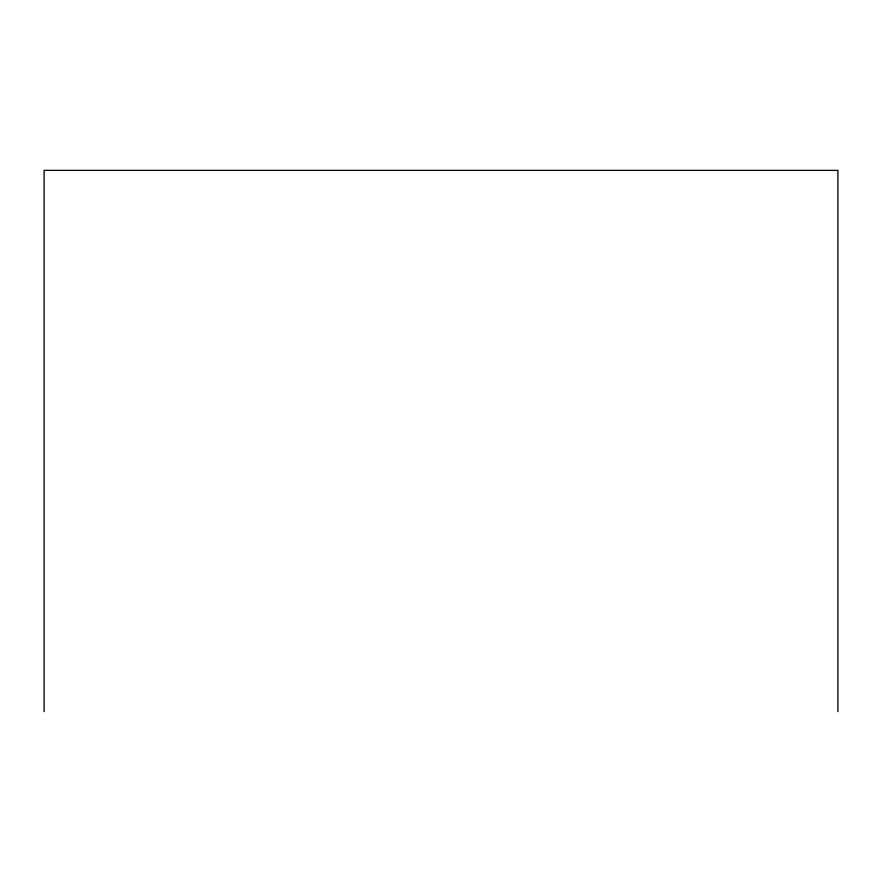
<?xml version="1.0" encoding="UTF-8"?>
<svg xmlns="http://www.w3.org/2000/svg" width="882" height="882" viewBox="0 0 882 882"><rect width="100%" height="100%" fill="white"/><g stroke="black" fill="none" stroke-linecap="round" stroke-linejoin="round"><path stroke-width="1.32" d="M837.9 711.631L837.9 170.369L44.1 170.369L44.1 711.631"/></g></svg>
